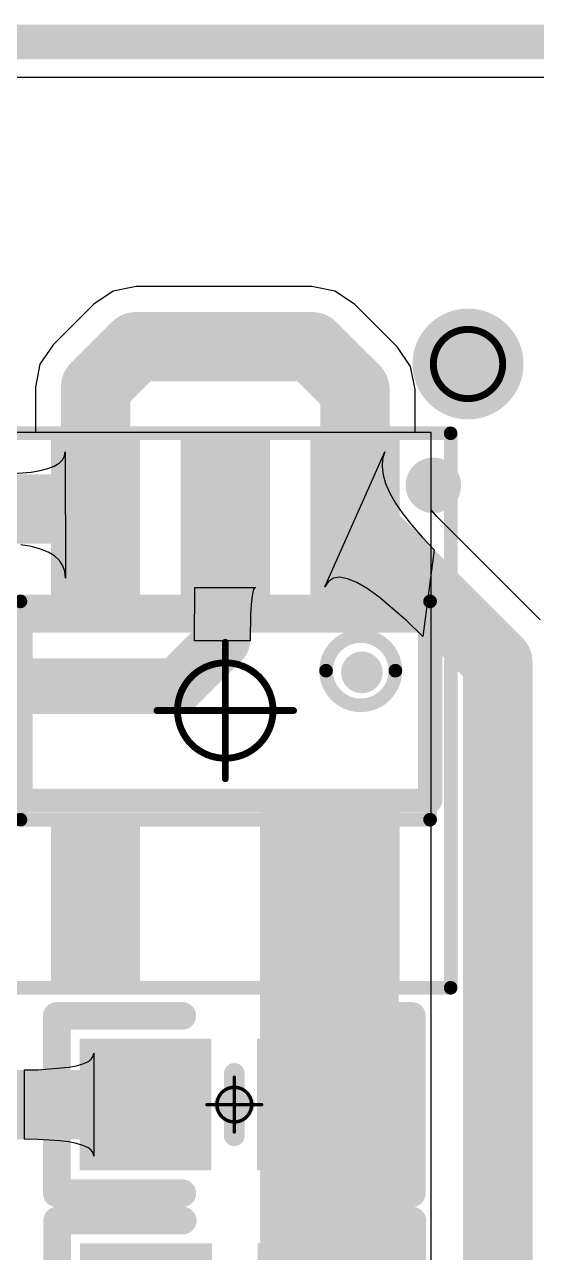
# Model space of a CAD drawing. Header units: millimetres. Extents: x -1.72 to 0.75, y -0.35 to 1.04.
# Drawn here: x -0.5229 to -0.3753, y 0.6836 to 1.038 of the extents above; entities that cross this region are included whole.
import ezdxf

# ---------------------------------------------------------------- set-up
doc = ezdxf.new("R2010")
doc.units = ezdxf.units.MM
doc.header["$MEASUREMENT"] = 0
for name, color, linetype in [('BottomLayer', 5, 'Continuous'), ('BottomSolder', 6, 'Continuous'), ('DrillDrawing', 1, 'Continuous'), ('Mechanical1', 6, 'Continuous'), ('Mechanical13', 56, 'Continuous'), ('Mechanical15', 56, 'Continuous'), ('MultiLayer', 9, 'Continuous'), ('TopLayer', 1, 'Continuous'), ('TopOverlay', 2, 'Continuous'), ('TopPaste', 8, 'Continuous'), ('TopSolder', 216, 'Continuous'), ('ViaHoleLayer', 16, 'Continuous')]:
    doc.layers.add(name, color=color, linetype=linetype)

# ---------------------------------------------------------------- blocks, each defined once
blk = doc.blocks.new('SOT23_5L_6')
at = {"layer": 'Mechanical13', "const_width": 0.00394}
for points in [[(0.05906, 0.0315), (-0.05906, 0.0315)], [(-0.05906, -0.0315), (-0.05906, 0.0315)], [(0.05906, 0.0315), (0.05906, -0.0315)], [(0.05906, -0.0315), (-0.05906, -0.0315)]]:
    blk.add_lwpolyline(points, dxfattribs=at)
at = {"layer": 'Mechanical13'}
for points, const_width in [([(-0.06004, 0.0315, 1), (-0.05807, 0.0315, 1)], 0.00197), ([(-0.06004, 0.0315, 1), (-0.05807, 0.0315, 1)], 0.00197), ([(0.05807, 0.0315, 1), (0.06004, 0.0315, 1)], 0.00197), ([(0.05807, 0.0315, 1), (0.06004, 0.0315, 1)], 0.00197), ([(-0.02906, -0.0115, 1), (-0.04906, -0.0115, 1)], 0.00394), ([(-0.05004, -0.0115, 1), (-0.04807, -0.0115, 1)], 0.00197), ([(-0.03004, -0.0115, 1), (-0.02807, -0.0115, 1)], 0.00197), ([(-0.06004, -0.0315, 1), (-0.05807, -0.0315, 1)], 0.00197), ([(-0.06004, -0.0315, 1), (-0.05807, -0.0315, 1)], 0.00197), ([(0.05807, -0.0315, 1), (0.06004, -0.0315, 1)], 0.00197), ([(0.05807, -0.0315, 1), (0.06004, -0.0315, 1)], 0.00197)]:
    blk.add_lwpolyline(points, format="xyb", close=True, dxfattribs=dict(at, const_width=const_width))
at = {"layer": 'Mechanical15'}
for points, const_width in [([(0.065, 0.08), (-0.065, 0.08)], 0.00394), ([(-0.065, 0.08), (-0.065, -0.08)], 0.00394), ([(0.065, -0.08), (0.065, 0.08)], 0.00394), ([(0, 0.01969), (0, -0.01969)], 0.00197), ([(0.01969, 0), (-0.01969, 0)], 0.00197), ([(0.065, -0.08), (-0.065, -0.08)], 0.00394)]:
    blk.add_lwpolyline(points, dxfattribs=dict(at, const_width=const_width))
for points, const_width in [([(-0.06598, 0.08, 1), (-0.06402, 0.08, 1)], 0.00197), ([(-0.06598, 0.08, 1), (-0.06402, 0.08, 1)], 0.00197), ([(0.06402, 0.08, 1), (0.06598, 0.08, 1)], 0.00197), ([(0.06402, 0.08, 1), (0.06598, 0.08, 1)], 0.00197), ([(-0.00049, 0.01969, 1), (0.00049, 0.01969, 1)], 0.000984), ([(0.01378, 0, 1), (-0.01378, 0, 1)], 0.00197), ([(-0.02018, 0, 1), (-0.01919, 0, 1)], 0.000984), ([(-0.01427, 0, 1), (-0.01329, 0, 1)], 0.000984), ([(0.01329, 0, 1), (0.01427, 0, 1)], 0.000984), ([(0.01919, 0, 1), (0.02018, 0, 1)], 0.000984), ([(-0.00049, -0.01969, 1), (0.00049, -0.01969, 1)], 0.000984), ([(-0.06598, -0.08, 1), (-0.06402, -0.08, 1)], 0.00197), ([(-0.06598, -0.08, 1), (-0.06402, -0.08, 1)], 0.00197), ([(0.06402, -0.08, 1), (0.06598, -0.08, 1)], 0.00197), ([(0.06402, -0.08, 1), (0.06598, -0.08, 1)], 0.00197)]:
    blk.add_lwpolyline(points, format="xyb", close=True, dxfattribs=dict(at, const_width=const_width))
at = {"layer": 'TopLayer'}
for points in [[(-0.02854, 0.0748), (-0.04626, 0.0748), (-0.02854, 0.03543), (-0.04626, 0.03543)], [(0.04626, 0.0748), (0.02854, 0.0748), (0.04626, 0.03543), (0.02854, 0.03543)], [(-0.02854, -0.03543), (-0.04626, -0.03543), (-0.02854, -0.0748), (-0.04626, -0.0748)], [(0.00886, -0.03543), (-0.00886, -0.03543), (0.00886, -0.0748), (-0.00886, -0.0748)], [(0.04626, -0.03543), (0.02854, -0.03543), (0.04626, -0.0748), (0.02854, -0.0748)]]:
    blk.add_solid(points, dxfattribs=at)
at = {"layer": 'TopOverlay', "const_width": 0.007}
for points in [[(-0.05906, 0.026), (-0.05906, -0.026)], [(0.05906, 0.026), (-0.05906, 0.026)], [(0.05906, 0.026), (0.05906, -0.026)], [(0.05906, -0.026), (-0.05906, -0.026)]]:
    blk.add_lwpolyline(points, dxfattribs=at)
at = {"layer": 'TopOverlay'}
for points, const_width in [([(-0.06081, 0.026, 1), (-0.05731, 0.026, 1)], 0.0035), ([(-0.06081, 0.026, 1), (-0.05731, 0.026, 1)], 0.0035), ([(0.05731, 0.026, 1), (0.06081, 0.026, 1)], 0.0035), ([(0.05731, 0.026, 1), (0.06081, 0.026, 1)], 0.0035), ([(-0.0384, -0.011, 1), (-0.0404, -0.011, 1)], 0.01), ([(-0.0429, -0.011, 1), (-0.0379, -0.011, 1)], 0.005), ([(-0.0409, -0.011, 1), (-0.0359, -0.011, 1)], 0.005), ([(-0.06081, -0.026, 1), (-0.05731, -0.026, 1)], 0.0035), ([(-0.06081, -0.026, 1), (-0.05731, -0.026, 1)], 0.0035), ([(0.05731, -0.026, 1), (0.06081, -0.026, 1)], 0.0035), ([(0.05731, -0.026, 1), (0.06081, -0.026, 1)], 0.0035), ([(-0.057, -0.065, 1), (-0.063, -0.065, 1)], 0.01), ([(-0.0655, -0.065, 1), (-0.0605, -0.065, 1)], 0.005), ([(-0.0595, -0.065, 1), (-0.0545, -0.065, 1)], 0.005)]:
    blk.add_lwpolyline(points, format="xyb", close=True, dxfattribs=dict(at, const_width=const_width))
at = {"layer": 'TopPaste'}
for points in [[(-0.02854, 0.0748), (-0.04626, 0.0748), (-0.02854, 0.03543), (-0.04626, 0.03543)], [(0.04626, 0.0748), (0.02854, 0.0748), (0.04626, 0.03543), (0.02854, 0.03543)], [(-0.02854, -0.03543), (-0.04626, -0.03543), (-0.02854, -0.0748), (-0.04626, -0.0748)], [(0.00886, -0.03543), (-0.00886, -0.03543), (0.00886, -0.0748), (-0.00886, -0.0748)], [(0.04626, -0.03543), (0.02854, -0.03543), (0.04626, -0.0748), (0.02854, -0.0748)]]:
    blk.add_solid(points, dxfattribs=at)
at = {"layer": 'TopSolder'}
for points in [[(-0.02454, 0.0788), (-0.05026, 0.0788), (-0.02454, 0.03143), (-0.05026, 0.03143)], [(0.05026, 0.0788), (0.02454, 0.0788), (0.05026, 0.03143), (0.02454, 0.03143)], [(-0.02454, -0.03143), (-0.05026, -0.03143), (-0.02454, -0.0788), (-0.05026, -0.0788)], [(0.01286, -0.03143), (-0.01286, -0.03143), (0.01286, -0.0788), (-0.01286, -0.0788)], [(0.05026, -0.03143), (0.02454, -0.03143), (0.05026, -0.0788), (0.02454, -0.0788)]]:
    blk.add_solid(points, dxfattribs=at)
blk = doc.blocks.new('C_0603_L_29')
at = {"layer": 'Mechanical15', "const_width": 0.001}
for points in [[(0, -0.00787), (0, 0.00787)], [(-0.00787, 0), (0.00787, 0)]]:
    blk.add_lwpolyline(points, dxfattribs=at)
at = {"layer": 'Mechanical15'}
for points, const_width in [([(-0.00025, 0.00787, 1), (0.00025, 0.00787, 1)], 0.0005), ([(0.005, 0, 1), (-0.005, 0, 1)], 0.001), ([(-0.00812, 0, 1), (-0.00762, 0, 1)], 0.0005), ([(-0.00525, 0, 1), (-0.00475, 0, 1)], 0.0005), ([(0.00475, 0, 1), (0.00525, 0, 1)], 0.0005), ([(0.00762, 0, 1), (0.00812, 0, 1)], 0.0005), ([(-0.00025, -0.00787, 1), (0.00025, -0.00787, 1)], 0.0005)]:
    blk.add_lwpolyline(points, format="xyb", close=True, dxfattribs=dict(at, const_width=const_width))
at = {"layer": 'TopLayer'}
for points in [[(-0.04059, -0.015), (-0.01059, -0.015), (-0.04059, 0.015), (-0.01059, 0.015)], [(0.01059, -0.015), (0.04059, -0.015), (0.01059, 0.015), (0.04059, 0.015)]]:
    blk.add_solid(points, dxfattribs=at)
at = {"layer": 'TopOverlay'}
for points, const_width in [([(-0.05118, 0.02559), (-0.015, 0.02559)], 0.008), ([(-0.05118, -0.02559), (-0.05118, 0.02559)], 0.008), ([(0.015, 0.02559), (0.05118, 0.02559)], 0.008), ([(0.05118, -0.02559), (0.05118, 0.02559)], 0.008), ([(0, -0.009), (0, 0.009)], 0.006), ([(-0.003, 0), (0, 0)], 0.006), ([(0, 0), (0.003, 0)], 0.006), ([(-0.05118, -0.02559), (-0.015, -0.02559)], 0.008), ([(0.015, -0.02559), (0.05118, -0.02559)], 0.008)]:
    blk.add_lwpolyline(points, dxfattribs=dict(at, const_width=const_width))
for points, const_width in [([(-0.05318, 0.02559, 1), (-0.04918, 0.02559, 1)], 0.004), ([(-0.05318, 0.02559, 1), (-0.04918, 0.02559, 1)], 0.004), ([(-0.017, 0.02559, 1), (-0.013, 0.02559, 1)], 0.004), ([(0.013, 0.02559, 1), (0.017, 0.02559, 1)], 0.004), ([(0.04918, 0.02559, 1), (0.05318, 0.02559, 1)], 0.004), ([(0.04918, 0.02559, 1), (0.05318, 0.02559, 1)], 0.004), ([(-0.0015, 0.009, 1), (0.0015, 0.009, 1)], 0.003), ([(-0.0045, 0, 1), (-0.0015, 0, 1)], 0.003), ([(-0.0015, 0, 1), (0.0015, 0, 1)], 0.003), ([(-0.0015, 0, 1), (0.0015, 0, 1)], 0.003), ([(0.0015, 0, 1), (0.0045, 0, 1)], 0.003), ([(-0.0015, -0.009, 1), (0.0015, -0.009, 1)], 0.003), ([(-0.05318, -0.02559, 1), (-0.04918, -0.02559, 1)], 0.004), ([(-0.05318, -0.02559, 1), (-0.04918, -0.02559, 1)], 0.004), ([(-0.017, -0.02559, 1), (-0.013, -0.02559, 1)], 0.004), ([(0.013, -0.02559, 1), (0.017, -0.02559, 1)], 0.004), ([(0.04918, -0.02559, 1), (0.05318, -0.02559, 1)], 0.004), ([(0.04918, -0.02559, 1), (0.05318, -0.02559, 1)], 0.004)]:
    blk.add_lwpolyline(points, format="xyb", close=True, dxfattribs=dict(at, const_width=const_width))
at = {"layer": 'TopPaste'}
for points in [[(-0.04059, -0.015), (-0.01059, -0.015), (-0.04059, 0.015), (-0.01059, 0.015)], [(0.01059, -0.015), (0.04059, -0.015), (0.01059, 0.015), (0.04059, 0.015)]]:
    blk.add_solid(points, dxfattribs=at)
at = {"layer": 'TopSolder'}
for points in [[(-0.04459, -0.019), (-0.00659, -0.019), (-0.04459, 0.019), (-0.00659, 0.019)], [(0.00659, -0.019), (0.04459, -0.019), (0.00659, 0.019), (0.04459, 0.019)]]:
    blk.add_solid(points, dxfattribs=at)
blk = doc.blocks.new('C_0603_L_30')
at = {"layer": 'Mechanical15', "const_width": 0.001}
for points in [[(0, -0.00787), (0, 0.00787)], [(-0.00787, 0), (0.00787, 0)]]:
    blk.add_lwpolyline(points, dxfattribs=at)
at = {"layer": 'Mechanical15'}
for points, const_width in [([(-0.00025, 0.00787, 1), (0.00025, 0.00787, 1)], 0.0005), ([(0.005, 0, 1), (-0.005, 0, 1)], 0.001), ([(-0.00812, 0, 1), (-0.00762, 0, 1)], 0.0005), ([(-0.00525, 0, 1), (-0.00475, 0, 1)], 0.0005), ([(0.00475, 0, 1), (0.00525, 0, 1)], 0.0005), ([(0.00762, 0, 1), (0.00812, 0, 1)], 0.0005), ([(-0.00025, -0.00787, 1), (0.00025, -0.00787, 1)], 0.0005)]:
    blk.add_lwpolyline(points, format="xyb", close=True, dxfattribs=dict(at, const_width=const_width))
at = {"layer": 'TopLayer'}
for points in [[(-0.04059, -0.015), (-0.01059, -0.015), (-0.04059, 0.015), (-0.01059, 0.015)], [(0.01059, -0.015), (0.04059, -0.015), (0.01059, 0.015), (0.04059, 0.015)]]:
    blk.add_solid(points, dxfattribs=at)
at = {"layer": 'TopOverlay'}
for points, const_width in [([(-0.05118, 0.02559), (-0.015, 0.02559)], 0.008), ([(-0.05118, -0.02559), (-0.05118, 0.02559)], 0.008), ([(0.015, 0.02559), (0.05118, 0.02559)], 0.008), ([(0.05118, -0.02559), (0.05118, 0.02559)], 0.008), ([(0, -0.009), (0, 0.009)], 0.006), ([(-0.003, 0), (0, 0)], 0.006), ([(0, 0), (0.003, 0)], 0.006), ([(-0.05118, -0.02559), (-0.015, -0.02559)], 0.008), ([(0.015, -0.02559), (0.05118, -0.02559)], 0.008)]:
    blk.add_lwpolyline(points, dxfattribs=dict(at, const_width=const_width))
for points, const_width in [([(-0.05318, 0.02559, 1), (-0.04918, 0.02559, 1)], 0.004), ([(-0.05318, 0.02559, 1), (-0.04918, 0.02559, 1)], 0.004), ([(-0.017, 0.02559, 1), (-0.013, 0.02559, 1)], 0.004), ([(0.013, 0.02559, 1), (0.017, 0.02559, 1)], 0.004), ([(0.04918, 0.02559, 1), (0.05318, 0.02559, 1)], 0.004), ([(0.04918, 0.02559, 1), (0.05318, 0.02559, 1)], 0.004), ([(-0.0015, 0.009, 1), (0.0015, 0.009, 1)], 0.003), ([(-0.0045, 0, 1), (-0.0015, 0, 1)], 0.003), ([(-0.0015, 0, 1), (0.0015, 0, 1)], 0.003), ([(-0.0015, 0, 1), (0.0015, 0, 1)], 0.003), ([(0.0015, 0, 1), (0.0045, 0, 1)], 0.003), ([(-0.0015, -0.009, 1), (0.0015, -0.009, 1)], 0.003), ([(-0.05318, -0.02559, 1), (-0.04918, -0.02559, 1)], 0.004), ([(-0.05318, -0.02559, 1), (-0.04918, -0.02559, 1)], 0.004), ([(-0.017, -0.02559, 1), (-0.013, -0.02559, 1)], 0.004), ([(0.013, -0.02559, 1), (0.017, -0.02559, 1)], 0.004), ([(0.04918, -0.02559, 1), (0.05318, -0.02559, 1)], 0.004), ([(0.04918, -0.02559, 1), (0.05318, -0.02559, 1)], 0.004)]:
    blk.add_lwpolyline(points, format="xyb", close=True, dxfattribs=dict(at, const_width=const_width))
at = {"layer": 'TopPaste'}
for points in [[(-0.04059, -0.015), (-0.01059, -0.015), (-0.04059, 0.015), (-0.01059, 0.015)], [(0.01059, -0.015), (0.04059, -0.015), (0.01059, 0.015), (0.04059, 0.015)]]:
    blk.add_solid(points, dxfattribs=at)
at = {"layer": 'TopSolder'}
for points in [[(-0.04459, -0.019), (-0.00659, -0.019), (-0.04459, 0.019), (-0.00659, 0.019)], [(0.00659, -0.019), (0.04459, -0.019), (0.00659, 0.019), (0.04459, 0.019)]]:
    blk.add_solid(points, dxfattribs=at)

msp = doc.modelspace()

# ---------------------------------------------------------------- linework, layer by layer
at = {"layer": 'BottomLayer'}
msp.add_line((-1.60377, 1.02276), (-0.25104, 1.02276), dxfattribs=at)
at = {"layer": 'BottomLayer', "const_width": 0.012}
msp.add_lwpolyline([(-0.401, 0.94, 1), (-0.389, 0.94, 1)], format="xyb", close=True, dxfattribs=at)
at = {"layer": 'BottomSolder', "const_width": 0.016}
msp.add_lwpolyline([(-0.403, 0.94, 1), (-0.387, 0.94, 1)], format="xyb", close=True, dxfattribs=at)
at = {"layer": 'DrillDrawing', "const_width": 0.006}
msp.add_lwpolyline([(-1.59669, 1.03295), (-0.25811, 1.03295)], dxfattribs=at)
at = {"layer": 'DrillDrawing'}
for points, const_width in [([(-0.385, 0.94, 1), (-0.405, 0.94, 1)], 0.002), ([(-0.4055, 0.94, 1), (-0.4045, 0.94, 1)], 0.001), ([(-0.3855, 0.94, 1), (-0.3845, 0.94, 1)], 0.001)]:
    msp.add_lwpolyline(points, format="xyb", close=True, dxfattribs=dict(at, const_width=const_width))
at = {"layer": 'Mechanical1', "const_width": 0.01}
msp.add_lwpolyline([(-1.59669, 1.03295), (-0.25811, 1.03295)], dxfattribs=at)
at = {"layer": 'MultiLayer', "const_width": 0.012}
msp.add_lwpolyline([(-0.401, 0.94, 1), (-0.389, 0.94, 1)], format="xyb", close=True, dxfattribs=at)
at = {"layer": 'TopLayer'}
for p, q in [((-1.60377, 1.02276), (-0.25104, 1.02276)), ((-0.49732, 0.96101), (-0.50294, 0.95726)), ((-0.49069, 0.96233), (-0.49732, 0.96101)), ((-0.44, 0.96233), (-0.49069, 0.96233)), ((-0.43337, 0.96101), (-0.44, 0.96233)), ((-0.42774, 0.95726), (-0.43337, 0.96101)), ((-0.50294, 0.95726), (-0.51466, 0.94554)), ((-0.41534, 0.94485), (-0.42774, 0.95726)), ((-0.51466, 0.94554), (-0.51842, 0.93992)), ((-0.41158, 0.93923), (-0.41534, 0.94485)), ((-0.51842, 0.93992), (-0.51973, 0.93328)), ((-0.41027, 0.9326), (-0.41158, 0.93923)), ((-0.51973, 0.93328), (-0.51973, 0.9202)), ((-0.41027, 0.9202), (-0.41027, 0.9326)), ((-0.40563, 0.9202), (-0.64828, 0.9202)), ((-0.51973, 0.9202), (-0.55131, 0.9202)), ((-0.40563, 0.9202), (-0.41027, 0.9202)), ((-0.40563, 0.6322), (-0.40563, 0.9202)), ((-0.40563, 0.89789), (-0.40563, 0.9202)), ((-0.51134, 0.91345), (-0.51114, 0.91468)), ((-0.51114, 0.91468), (-0.51102, 0.8782)), ((-0.43632, 0.87567), (-0.41898, 0.91466)), ((-0.41898, 0.91466), (-0.41961, 0.91263)), ((-0.51434, 0.91053), (-0.51294, 0.91137)), ((-0.51294, 0.91137), (-0.51194, 0.91235)), ((-0.51194, 0.91235), (-0.51134, 0.91345)), ((-0.41961, 0.91263), (-0.41979, 0.91043)), ((-0.52734, 0.90826), (-0.52094, 0.90878)), ((-0.52094, 0.90878), (-0.51834, 0.90923)), ((-0.51834, 0.90923), (-0.51614, 0.90982)), ((-0.51614, 0.90982), (-0.51434, 0.91053)), ((-0.41979, 0.91043), (-0.41951, 0.90804)), ((-0.41951, 0.90804), (-0.41877, 0.90548)), ((-0.41877, 0.90548), (-0.41757, 0.90274)), ((-0.41757, 0.90274), (-0.41592, 0.89982)), ((-0.41592, 0.89982), (-0.4138, 0.89673)), ((-0.4138, 0.89673), (-0.41123, 0.89346)), ((-0.40398, 0.89601), (-0.40563, 0.89789)), ((-0.41123, 0.89346), (-0.4082, 0.89001)), ((-0.37415, 0.86618), (-0.40398, 0.89601)), ((-0.4082, 0.89001), (-0.40472, 0.88638)), ((-0.52089, 0.8873), (-0.52391, 0.8878)), ((-0.51828, 0.8866), (-0.52089, 0.8873)), ((-0.51607, 0.8857), (-0.51828, 0.8866)), ((-0.40472, 0.88638), (-0.40803, 0.86141)), ((-0.51425, 0.8846), (-0.51607, 0.8857)), ((-0.51284, 0.8833), (-0.51425, 0.8846)), ((-0.51184, 0.8818), (-0.51284, 0.8833)), ((-0.51123, 0.8801), (-0.51184, 0.8818)), ((-0.51102, 0.8782), (-0.51123, 0.8801)), ((-0.47386, 0.86013), (-0.47374, 0.87555)), ((-0.47374, 0.87555), (-0.45626, 0.87555)), ((-0.45657, 0.8754), (-0.45684, 0.87494)), ((-0.45626, 0.87555), (-0.45657, 0.8754)), ((-0.43526, 0.87728), (-0.43632, 0.87567)), ((-0.43381, 0.87821), (-0.43526, 0.87728)), ((-0.43196, 0.87847), (-0.43381, 0.87821)), ((-0.42972, 0.87805), (-0.43196, 0.87847)), ((-0.42709, 0.87696), (-0.42972, 0.87805)), ((-0.42406, 0.8752), (-0.42709, 0.87696)), ((-0.45746, 0.8717), (-0.45771, 0.86799)), ((-0.45728, 0.87308), (-0.45746, 0.8717)), ((-0.45708, 0.87416), (-0.45728, 0.87308)), ((-0.45684, 0.87494), (-0.45708, 0.87416)), ((-0.42065, 0.87276), (-0.42406, 0.8752)), ((-0.41263, 0.86587), (-0.42065, 0.87276)), ((-0.45771, 0.86799), (-0.45786, 0.86013)), ((-0.40803, 0.86141), (-0.41263, 0.86587)), ((-0.45786, 0.86013), (-0.47386, 0.86013)), ((-0.50306, 0.74023), (-0.50287, 0.74116)), ((-0.50287, 0.74116), (-0.50287, 0.7114)), ((-0.51906, 0.73633), (-0.51006, 0.73706)), ((-0.51006, 0.73706), (-0.50787, 0.7375)), ((-0.50787, 0.7375), (-0.50606, 0.73804)), ((-0.50606, 0.73804), (-0.50467, 0.73867)), ((-0.50467, 0.73867), (-0.50367, 0.7394)), ((-0.50367, 0.7394), (-0.50306, 0.74023)), ((-0.52287, 0.73628), (-0.51906, 0.73633)), ((-0.52287, 0.71628), (-0.52287, 0.73628)), ((-0.51906, 0.71623), (-0.52287, 0.71628)), ((-0.51267, 0.71584), (-0.51906, 0.71623)), ((-0.51006, 0.7155), (-0.51267, 0.71584)), ((-0.50787, 0.71506), (-0.51006, 0.7155)), ((-0.50606, 0.71452), (-0.50787, 0.71506)), ((-0.50467, 0.71389), (-0.50606, 0.71452)), ((-0.50367, 0.71316), (-0.50467, 0.71389)), ((-0.50306, 0.71233), (-0.50367, 0.71316)), ((-0.50287, 0.7114), (-0.50306, 0.71233))]:
    msp.add_line(p, q, dxfattribs=at)
for points, const_width in [([(-0.5024, 0.93328), (-0.49069, 0.945)], 0.02), ([(-0.49069, 0.945), (-0.44, 0.945)], 0.02), ([(-0.44, 0.945), (-0.4276, 0.9326)], 0.02), ([(-0.5024, 0.89705), (-0.5024, 0.93328)], 0.02), ([(-0.4276, 0.89512), (-0.4276, 0.9326)], 0.02), ([(-0.56628, 0.8982), (-0.50354, 0.8982)], 0.02), ([(-0.50354, 0.8982), (-0.5024, 0.89705)], 0.02), ([(-0.5024, 0.89512), (-0.5024, 0.89705)], 0.02), ([(-0.4276, 0.89512), (-0.3864, 0.85392)], 0.02), ([(-0.46586, 0.89426), (-0.465, 0.89512)], 0.016), ([(-0.46586, 0.86013), (-0.46586, 0.89426)], 0.016), ([(-0.47897, 0.84702), (-0.46586, 0.86013)], 0.016), ([(-0.3864, 0.62935), (-0.3864, 0.85392)], 0.02), ([(-0.56628, 0.84702), (-0.47897, 0.84702)], 0.016), ([(-0.54424, 0.72628), (-0.48799, 0.72628)], 0.02)]:
    msp.add_lwpolyline(points, dxfattribs=dict(at, const_width=const_width))
for points, const_width in [([(-0.49569, 0.945, 1), (-0.48569, 0.945, 1)], 0.01), ([(-0.49569, 0.945, 1), (-0.48569, 0.945, 1)], 0.01), ([(-0.445, 0.945, 1), (-0.435, 0.945, 1)], 0.01), ([(-0.445, 0.945, 1), (-0.435, 0.945, 1)], 0.01), ([(-0.401, 0.94, 1), (-0.389, 0.94, 1)], 0.012), ([(-0.5074, 0.93328, 1), (-0.4974, 0.93328, 1)], 0.01), ([(-0.5074, 0.93328, 1), (-0.4974, 0.93328, 1)], 0.01), ([(-0.4326, 0.9326, 1), (-0.4226, 0.9326, 1)], 0.01), ([(-0.4326, 0.9326, 1), (-0.4226, 0.9326, 1)], 0.01), ([(-0.50854, 0.8982, 1), (-0.49854, 0.8982, 1)], 0.01), ([(-0.50854, 0.8982, 1), (-0.49854, 0.8982, 1)], 0.01), ([(-0.5074, 0.89705, 1), (-0.4974, 0.89705, 1)], 0.01), ([(-0.5074, 0.89705, 1), (-0.4974, 0.89705, 1)], 0.01), ([(-0.5074, 0.89705, 1), (-0.4974, 0.89705, 1)], 0.01), ([(-0.5074, 0.89512, 1), (-0.4974, 0.89512, 1)], 0.01), ([(-0.4326, 0.89512, 1), (-0.4226, 0.89512, 1)], 0.01), ([(-0.4326, 0.89512, 1), (-0.4226, 0.89512, 1)], 0.01), ([(-0.46986, 0.89426, 1), (-0.46186, 0.89426, 1)], 0.008), ([(-0.46986, 0.89426, 1), (-0.46186, 0.89426, 1)], 0.008), ([(-0.469, 0.89512, 1), (-0.461, 0.89512, 1)], 0.008), ([(-0.46986, 0.86013, 1), (-0.46186, 0.86013, 1)], 0.008), ([(-0.46986, 0.86013, 1), (-0.46186, 0.86013, 1)], 0.008), ([(-0.3914, 0.85392, 1), (-0.3814, 0.85392, 1)], 0.01), ([(-0.3914, 0.85392, 1), (-0.3814, 0.85392, 1)], 0.01), ([(-0.48297, 0.84702, 1), (-0.47497, 0.84702, 1)], 0.008), ([(-0.48297, 0.84702, 1), (-0.47497, 0.84702, 1)], 0.008), ([(-0.49299, 0.72628, 1), (-0.48298, 0.72628, 1)], 0.01)]:
    msp.add_lwpolyline(points, format="xyb", close=True, dxfattribs=dict(at, const_width=const_width))
msp.add_solid([(-0.455, 0.64922), (-0.415, 0.64922), (-0.455, 0.815), (-0.415, 0.815)], dxfattribs=at)
at = {"layer": 'TopSolder', "const_width": 0.016}
msp.add_lwpolyline([(-0.403, 0.94, 1), (-0.387, 0.94, 1)], format="xyb", close=True, dxfattribs=at)
at = {"layer": 'ViaHoleLayer', "const_width": 0.006}
msp.add_lwpolyline([(-0.398, 0.94, 1), (-0.392, 0.94, 1)], format="xyb", close=True, dxfattribs=at)

# ---------------------------------------------------------------- block references
for name, p, rotation in [('SOT23_5L_6', (-0.465, 0.84), 180), ('C_0603_L_30', (-0.46239, 0.72628), 360), ('C_0603_L_29', (-0.46227, 0.66721), 360)]:
    msp.add_blockref(name, p, dxfattribs=dict(rotation=rotation))

doc.saveas('drawing.dxf')
